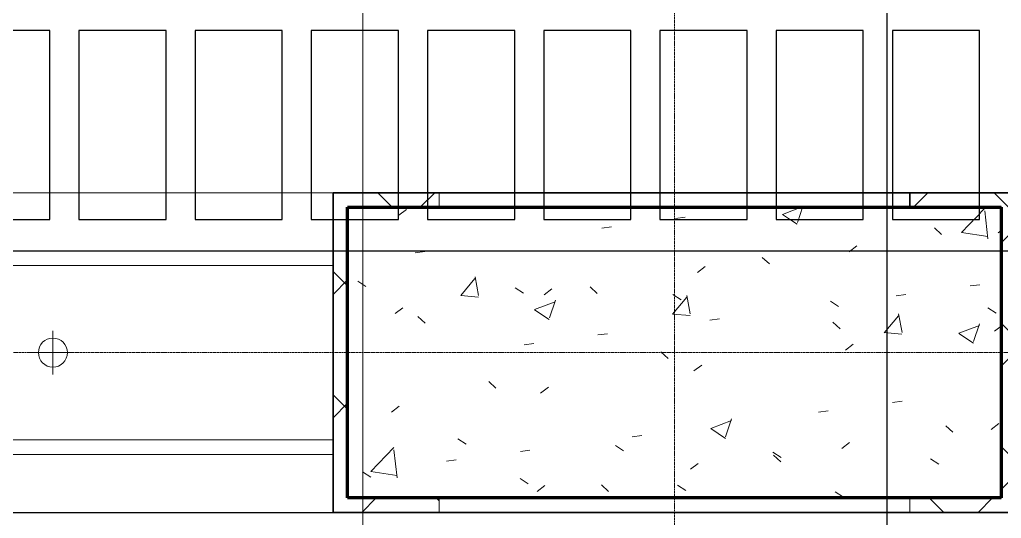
# Model space of a CAD drawing. Header units: millimetres. Extents: x -853228 to -744682, y -17776 to 32484.
# Drawn here: x -826736 to -823357, y 3009 to 4724 of the extents above; entities that cross this region are included whole.
import ezdxf
from ezdxf.xclip import XClip

# ---------------------------------------------------------------- set-up
doc = ezdxf.new("R2010")
doc.units = ezdxf.units.MM
doc.header["$XCLIPFRAME"] = 0
doc.linetypes.add('DPA_Grid _ Level 100', pattern=[10, 5.5, -1.6, 1.3, -1.6])
doc.layers.add('000 - WIPEOUT', color=250, linetype='Continuous')
doc.layers.add('A11_ALU.SOLID SHEET', color=2, linetype='Continuous')
for name, color, linetype, lineweight in [('A-ANNO-NOTE', 3, 'Continuous', 25), ('A-COLS', 5, 'Continuous', 70), ('A-COLS-E', 1, 'Continuous', 35), ('A-DETL-GENF', 2, 'Continuous', 9), ('A-GLAZ-CURT', 2, 'Continuous', 9), ('A-WALL', 5, 'Continuous', 35), ('A-WALL-FNSH', 2, 'Continuous', 35), ('A-WALL-PATT', 1, 'Continuous', 9), ('E-LITE-EQPM', 2, 'Continuous', 9), ('G-ANNO-TEXT', 3, 'Continuous', 9), ('S-GRID', 251, 'Continuous', 9), ('WALL-E', 2, 'Continuous', 9)]:
    doc.layers.add(name, color=color, linetype=linetype, lineweight=lineweight)
pattern_1 = [(45, (0, 0), (-212.13203, 212.13203), []), (135, (0, 0), (-212.13203, -212.13203), [])]

# ---------------------------------------------------------------- blocks, each defined once
blk = doc.blocks.new('*U393')
at = {"layer": 'S-GRID', "linetype": 'DPA_Grid _ Level 100'}
for p, q in [((-22800, -21354.7), (-22800, 16961.2)), ((22800, 0), (-50209.7, 0))]:
    blk.add_line(p, q, dxfattribs=at)
blk = doc.blocks.new('System Panel - DPA-AR_Metal Ceiling Rectangular Panel-V20-4281-01 ENLARGED LOWER PLATFORM LEVEL - REFLECTED CEILING PLAN - SHEET 2')
at = {"layer": 'A-GLAZ-CURT'}
for p, q in [((-825657.3, 4129), (-827782.3, 4129)), ((-827782.3, 4129), (-827782.3, 3929)), ((-827782.3, 3929), (-827782.3, 4129)), ((-827782.3, 4129), (-825657.3, 4129)), ((-827782.3, 3929), (-825657.4, 3929)), ((-825657.4, 3929), (-827782.3, 3929))]:
    blk.add_line(p, q, dxfattribs=at)
blk = doc.blocks.new('System Panel - DPA-AR_Metal Ceiling Rectangular Panel-V21-4281-01 ENLARGED LOWER PLATFORM LEVEL - REFLECTED CEILING PLAN - SHEET 2')
at = {"layer": 'A-GLAZ-CURT'}
for p, q in [((-825657.4, 3229), (-827782.3, 3229)), ((-827782.3, 3229), (-827782.3, 3029)), ((-827782.3, 3029), (-827782.3, 3229)), ((-827782.3, 3229), (-825657.4, 3229)), ((-827782.3, 3029), (-825657.3, 3029)), ((-825657.3, 3029), (-827782.3, 3029))]:
    blk.add_line(p, q, dxfattribs=at)
blk = doc.blocks.new('System Panel - DPA-AR_Metal Ceiling Rectangular Panel-V22-4281-01 ENLARGED LOWER PLATFORM LEVEL - REFLECTED CEILING PLAN - SHEET 2')
at = {"layer": 'A-GLAZ-CURT'}
for p, q in [((-825657.4, 3879), (-827782.3, 3879)), ((-827782.3, 3879), (-827782.3, 3279)), ((-827782.3, 3279), (-827782.3, 3879)), ((-827782.3, 3879), (-825657.4, 3879)), ((-827782.3, 3279), (-825657.4, 3279)), ((-825657.4, 3279), (-827782.3, 3279))]:
    blk.add_line(p, q, dxfattribs=at)
blk = doc.blocks.new('*U516')
at = {"layer": 'A-GLAZ-CURT'}
for name in ['System Panel - DPA-AR_Metal Ceiling Rectangular Panel-V20-4281-01 ENLARGED LOWER PLATFORM LEVEL - REFLECTED CEILING PLAN - SHEET 2', 'System Panel - DPA-AR_Metal Ceiling Rectangular Panel-V22-4281-01 ENLARGED LOWER PLATFORM LEVEL - REFLECTED CEILING PLAN - SHEET 2', 'System Panel - DPA-AR_Metal Ceiling Rectangular Panel-V21-4281-01 ENLARGED LOWER PLATFORM LEVEL - REFLECTED CEILING PLAN - SHEET 2']:
    blk.add_blockref(name, (801682.4, -3579), dxfattribs=at)
blk = doc.blocks.new('LGF_DL_SAA_LowPower_DL1a - LGF_DL_SAA_LowPower_DL1a-8832329-4180-01 LOWER PLATFORM LEVEL - REFLECTED CEILING PLAN')
at = {"layer": 'A-DETL-GENF'}
for p, q in [((0, 75), (0, -75)), ((72.5, 0), (-72.5, 0))]:
    blk.add_line(p, q, dxfattribs=at)
blk.add_circle((0, 0), 50, dxfattribs=at)
blk = doc.blocks.new('C-1-PP19-AR-4180-01-B_20250908-040939_EXDOWNLIGHT')
at = {"layer": 'E-LITE-EQPM', "extrusion": (0, 0, -1), "rotation": 180}
blk.add_blockref('LGF_DL_SAA_LowPower_DL1a - LGF_DL_SAA_LowPower_DL1a-8832329-4180-01 LOWER PLATFORM LEVEL - REFLECTED CEILING PLAN', (81939.5, 0), dxfattribs=at)
blk = doc.blocks.new('*U911')
at = {"color": 3}
for points in [[(-325, 350), (325, 350), (325, 50), (-325, 50)], [(-325, -50), (325, -50), (325, -350), (-325, -350)], [(-325, -450), (325, -450), (325, -750), (-325, -750)], [(-325, -850), (325, -850), (325, -1150), (-325, -1150)], [(-325, -1250), (325, -1250), (325, -1550), (-325, -1550)], [(-325, -1650), (325, -1650), (325, -1950), (-325, -1950)], [(-325, -2050), (325, -2050), (325, -2350), (-325, -2350)], [(-325, -2450), (325, -2450), (325, -2750), (-325, -2750)], [(-325, -2850), (325, -2850), (325, -3150), (-325, -3150)]]:
    blk.add_wipeout(points, dxfattribs=at).dxf.layer = '000 - WIPEOUT'
at = {"layer": 'A11_ALU.SOLID SHEET', "color": 0, "linetype": 'ByBlock'}
for points in [[(-325, 50), (325, 50), (325, 350), (-325, 350)], [(-325, -350), (325, -350), (325, -50), (-325, -50)], [(-325, -750), (325, -750), (325, -450), (-325, -450)], [(-325, -1150), (325, -1150), (325, -850), (-325, -850)], [(-325, -1550), (325, -1550), (325, -1250), (-325, -1250)], [(-325, -1950), (325, -1950), (325, -1650), (-325, -1650)], [(-325, -2350), (325, -2350), (325, -2050), (-325, -2050)], [(-325, -2750), (325, -2750), (325, -2450), (-325, -2450)], [(-325, -3150), (325, -3150), (325, -2850), (-325, -2850)]]:
    blk.add_lwpolyline(points, close=True, dxfattribs=at)
blk = doc.blocks.new('*U986')
for points in [[(-87625, 350), (-76337.6, 350), (-76337.6, 4315), (-87625, 4315)], [(-107450, -550), (27650, -550), (27650, -3480), (-107450, -3480)]]:
    blk.add_lwpolyline(points, close=True)
at = {"layer": 'A11_ALU.SOLID SHEET', "linetype": 'ByBlock', "rotation": 90}
blk.add_blockref('*U911', (-81900, 782.5), dxfattribs=at)

msp = doc.modelspace()

# ---------------------------------------------------------------- block references
ref = msp.add_blockref('*U986', (-744682.4, 3579))
XClip(ref).set_block_clipping_path([(-104690.1238047113, -9620.0077451946), (-34092.6543255158, 14393.0014498748)])

# ---------------------------------------------------------------- next in the draw order: hatches: boundary and pattern name
at = {"layer": 'A-COLS-E', "lineweight": 9}
h = msp.add_hatch(dxfattribs=at)
h.set_pattern_fill('FP_1', color=256, style=0, pattern_type=2)
h.set_pattern_definition([(50, (0, 0), (728.7365, -63.75582), [76.2, -838.2]), (355, (0, 0), (-140.9716, 764.2276), [60.96, -670.56]), (100.451, (60.7, -5.3), (587.77, 700.46675), [64.76, -712.36]), (46.184, (0, 203.2), (1084.3162, -168.171), [114.3, -1257.3]), (96.636, (90.4, 189.2), (949.6099, 989.7098), [97.14, -1068.54]), (351.184, (0, 203.2), (949.6206, 989.7012), [91.44, -1005.84]), (21, (101.6, 152.4), (606.45787, -409.06057), [76.2, -838.2]), (326, (101.6, 152.4), (247.20834, 736.7529), [60.96, -670.56]), (71.451, (152.14, 118.3), (853.66825, 327.6855), [64.76, -712.36]), (37.5, (0, 0), (12.35469, 338.22012), [33.528, -628.904, 33.528, -647.192, -673.1]), (37.5, (0, 0), (12.35469, 338.22012), [-1343.152, 33.528, -639.572]), (7.5, (0, 0), (267.27887, 400.72213), [33.528, -354.584, 33.528, -613.664, -256.54]), (7.5, (0, 0), (267.27887, 400.72213), [-1035.304, 33.528, -223.012]), (327.5, (-226.57, 0), (542.36333, -22.915345), [33.528, -220.472, 33.528, -758.952, -1051.56]), (327.5, (-226.57, 0), (542.36333, -22.915345), [-1046.48, 33.528, -1018.032]), (317.5, (-328.17, 0), (592.51696, 101.7071), [33.528, -296.672, 33.528, -492.76, -746.76]), (317.5, (-328.17, 0), (592.51696, 101.7071), [-856.488, 33.528, -713.232])])
h.paths.add_polyline_path([(-823357.4, 3079), (-823357.4, 4079), (-825607.4, 4079), (-825607.4, 3079), (-825104.6, 3079)])
at = {"layer": 'A-WALL-PATT', "lineweight": 9}
h = msp.add_hatch(dxfattribs=at)
h.set_pattern_fill('FP_3', color=256, style=0, pattern_type=2)
h.set_pattern_definition(pattern_1)
h.paths.add_polyline_path([(-825657.4, 3029), (-825607.4, 3029), (-825607.4, 4129), (-825657.4, 4129), (-825657.4, 3752.5)])
h = msp.add_hatch(dxfattribs=at)
h.set_pattern_fill('FP_3', color=256, style=0, pattern_type=2)
h.set_pattern_definition(pattern_1)
h.paths.add_polyline_path([(-825292.3, 4079), (-825292.3, 4129), (-825607.4, 4129), (-825607.4, 4079)])
h.paths.add_polyline_path([(-823672.3, 4079), (-823357.3, 4079), (-823357.3, 4129), (-823672.3, 4129)])
h = msp.add_hatch(dxfattribs=at)
h.set_pattern_fill('FP_3', color=256, style=0, pattern_type=2)
h.set_pattern_definition(pattern_1)
h.paths.add_polyline_path([(-823357.3, 3079), (-823307.3, 3079), (-823307.3, 4129), (-823357.3, 4129), (-823357.3, 3752.5)])
h = msp.add_hatch(dxfattribs=at)
h.set_pattern_fill('FP_3', color=256, style=0, pattern_type=2)
h.set_pattern_definition(pattern_1)
h.paths.add_polyline_path([(-823307.3, 3029), (-823307.3, 3079), (-823672.3, 3079), (-823672.3, 3029)])
h.paths.add_polyline_path([(-825607.4, 3029), (-825292.3, 3029), (-825292.3, 3079), (-825607.4, 3079)])

# ---------------------------------------------------------------- next in the draw order: linework, layer by layer
msp.add_spline([(-835882.4, 3579), (-801682.4, 12088.5), (-758836, 27096.5), (-744682.4, 3579)], degree=3)
at = {"layer": 'A-ANNO-NOTE'}
msp.add_line((-823751.4, 5130.9), (-823751.4, -2782.5), dxfattribs=at)
at = {"layer": 'A-COLS'}
for p, q in [((-825607.4, 3079), (-825607.4, 4079)), ((-825607.4, 4079), (-823357.4, 4079)), ((-823357.4, 4079), (-823357.4, 3079)), ((-823357.4, 3079), (-825607.4, 3079))]:
    msp.add_line(p, q, dxfattribs=at)
at = {"layer": 'A-WALL', "lineweight": 9}
for p, q in [((-825292.3, 4129), (-825292.3, 4079)), ((-825292.3, 4079), (-825292.3, 4129)), ((-825292.3, 3079), (-825292.3, 3029)), ((-825292.3, 3029), (-825292.3, 3079)), ((-823672.3, 3029), (-823672.3, 3079)), ((-823672.3, 3079), (-823672.3, 3029))]:
    msp.add_line(p, q, dxfattribs=at)
at = {"layer": 'A-WALL-FNSH', "color": 250}
for p, q in [((-825657.4, 3029), (-825657.4, 4129)), ((-825657.4, 4129), (-825607.4, 4129)), ((-825607.4, 4129), (-825292.3, 4129)), ((-825292.3, 4129), (-823672.3, 4129)), ((-823672.3, 4129), (-823357.3, 4129)), ((-823672.3, 4079), (-823672.3, 4129)), ((-823672.3, 4129), (-823672.3, 4079)), ((-823357.3, 4129), (-823307.3, 4129)), ((-825607.4, 4079), (-825607.4, 3079)), ((-825292.3, 4079), (-825607.4, 4079)), ((-823672.3, 4079), (-825292.3, 4079)), ((-823357.3, 4079), (-823672.3, 4079)), ((-823357.3, 3079), (-823357.3, 4079)), ((-825607.4, 3079), (-825292.3, 3079)), ((-825292.3, 3079), (-823672.3, 3079)), ((-823672.3, 3079), (-823357.3, 3079)), ((-825607.4, 3029), (-825657.4, 3029)), ((-825292.3, 3029), (-825607.4, 3029)), ((-823672.3, 3029), (-825292.3, 3029)), ((-823307.3, 3029), (-823672.3, 3029))]:
    msp.add_line(p, q, dxfattribs=at)
at = {"layer": 'G-ANNO-TEXT', "color": 10}
msp.add_line((-825554.9, 5105.4), (-825554.9, -2808.7), dxfattribs=at)
at = {"layer": 'WALL-E'}
for p, q in [((-823672.3, 4129), (-825292.3, 4129)), ((-823672.3, 4079), (-823672.3, 4129)), ((-825292.3, 4079), (-823672.3, 4079)), ((-823672.3, 3079), (-825292.3, 3079)), ((-825292.3, 3029), (-823672.3, 3029))]:
    msp.add_line(p, q, dxfattribs=at)

# ---------------------------------------------------------------- next in the draw order: block references
for name in ['*U393', '*U516']:
    msp.add_blockref(name, (-801682.4, 3579))
ref = msp.add_blockref('C-1-PP19-AR-4180-01-B_20250908-040939_EXDOWNLIGHT', (-744682.4, 3579))
XClip(ref).set_block_clipping_path([(-104690.1238047113, -9620.0077451946), (-34092.6543255158, 14393.0014498748)])

doc.saveas('drawing.dxf')
